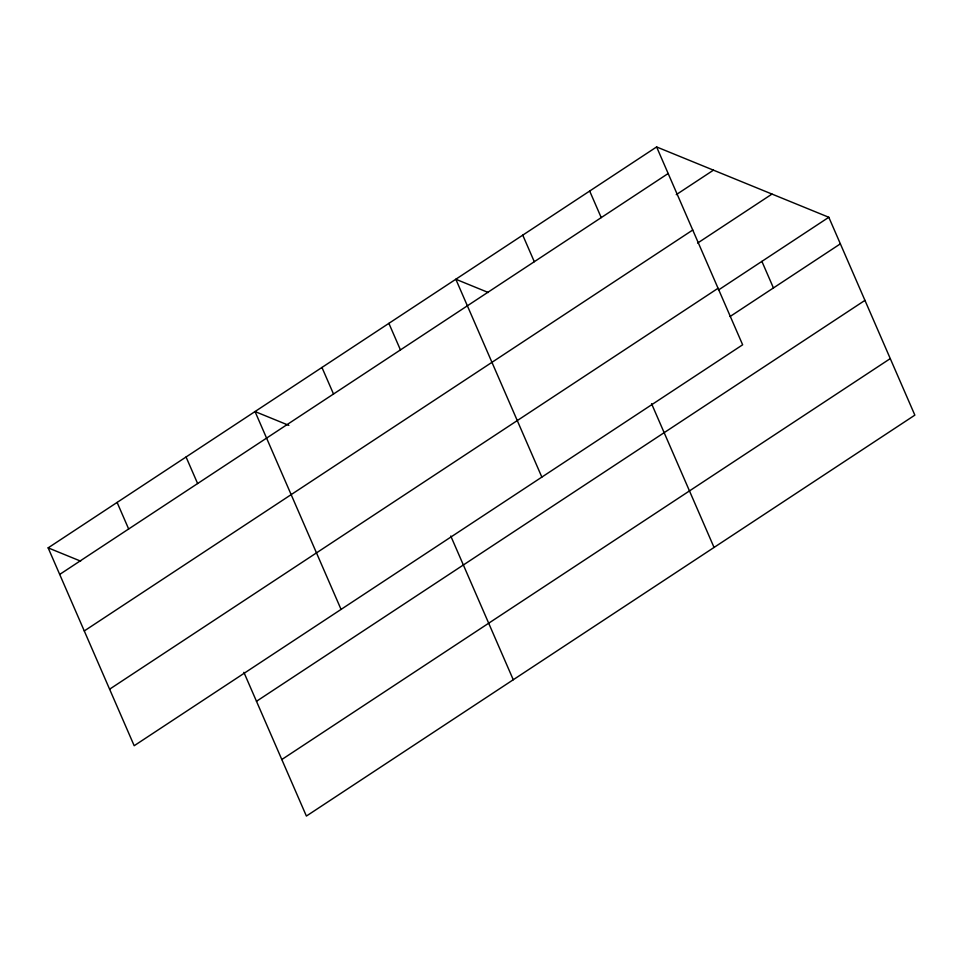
<?xml version="1.0" encoding="UTF-8"?>
<svg xmlns="http://www.w3.org/2000/svg" width="963" height="963" viewBox="0 0 963 963"><rect width="100%" height="100%" fill="white"/><g stroke="black" fill="none" stroke-linecap="round" stroke-linejoin="round"><path stroke-width="1.44" d="M656.61 146.942L742.642 344.79L134.182 745.723L48.15 547.863L656.61 146.942L828.818 217.277L914.85 415.137L306.39 816.058L243.892 672.33M59.694 574.43L668.166 173.509M676.255 194.658L713.439 170.162M84.275 630.946L692.734 230.025M697.621 243.073L771.989 194.069M109.601 689.195L718.061 288.274M718.506 289.971L828.818 217.277M730.062 316.526L840.374 243.844M256.483 701.293L864.943 300.372M281.81 759.53L890.269 358.609M488.289 292.511L455.824 279.246L541.844 477.094M288.852 425.369L255.026 411.55L341.058 609.398M48.15 547.863L80.627 561.128M761.889 261.382L773.433 287.937M589.681 191.047L601.225 217.602M651.566 403.714L714.052 547.441M522.753 235.153L534.296 261.707M388.883 323.351L400.439 349.906M450.768 536.018L513.267 679.746M321.955 367.457L333.511 394.011M186.064 456.992L197.62 483.546M117.113 502.433L128.657 528.988"/></g></svg>
